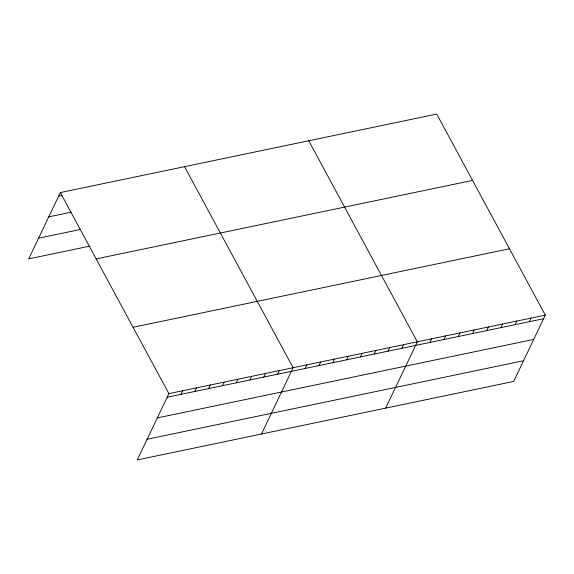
<?xml version="1.0" encoding="UTF-8"?>
<svg xmlns="http://www.w3.org/2000/svg" width="574" height="574" viewBox="0 0 574 574"><rect width="100%" height="100%" fill="white"/><g stroke="black" fill="none" stroke-linecap="round" stroke-linejoin="round"><path stroke-width="0.86" d="M545.3 315.126L168.892 393.628L137.272 459.925L513.673 381.43L545.3 315.126L436.728 114.075L60.327 192.57L28.7 258.874L89.946 246.103M180.975 394.352L182.697 390.743M194.78 391.475L196.502 387.866M208.577 388.598L210.299 384.989M222.382 385.721L224.104 382.112M236.179 382.844L237.901 379.235M249.984 379.959L251.706 376.357M263.782 377.082L265.504 373.473M277.586 374.205L279.308 370.596M261.486 434.023L293.106 367.719L184.541 166.668M305.189 368.451L306.911 364.842M318.993 365.573L320.715 361.964M332.791 362.689L334.513 359.087M346.596 359.812L348.318 356.203M360.393 356.935L362.115 353.326M374.198 354.058L375.92 350.449M387.995 351.18L389.717 347.571M401.8 348.303L403.522 344.694M385.699 408.114L417.32 341.817L308.755 140.759M429.818 342.456L431.54 338.847M444.039 339.492L445.761 335.883M458.26 336.529L459.982 332.92M472.481 333.559L474.203 329.95M486.702 330.595L488.424 326.986M500.923 327.632L502.637 324.023M515.136 324.662L516.858 321.053M529.357 321.698L531.079 318.089M58.605 196.179L62.057 195.461M48.733 216.872L71.162 212.193M38.566 238.188L79.973 229.55M96.152 258.917L472.56 180.423M133.068 327.28L509.475 248.779M167.178 397.23L543.578 318.735M157.305 417.922L533.712 339.421M147.138 439.239L523.545 360.737M60.327 192.57L168.892 393.628"/></g></svg>
